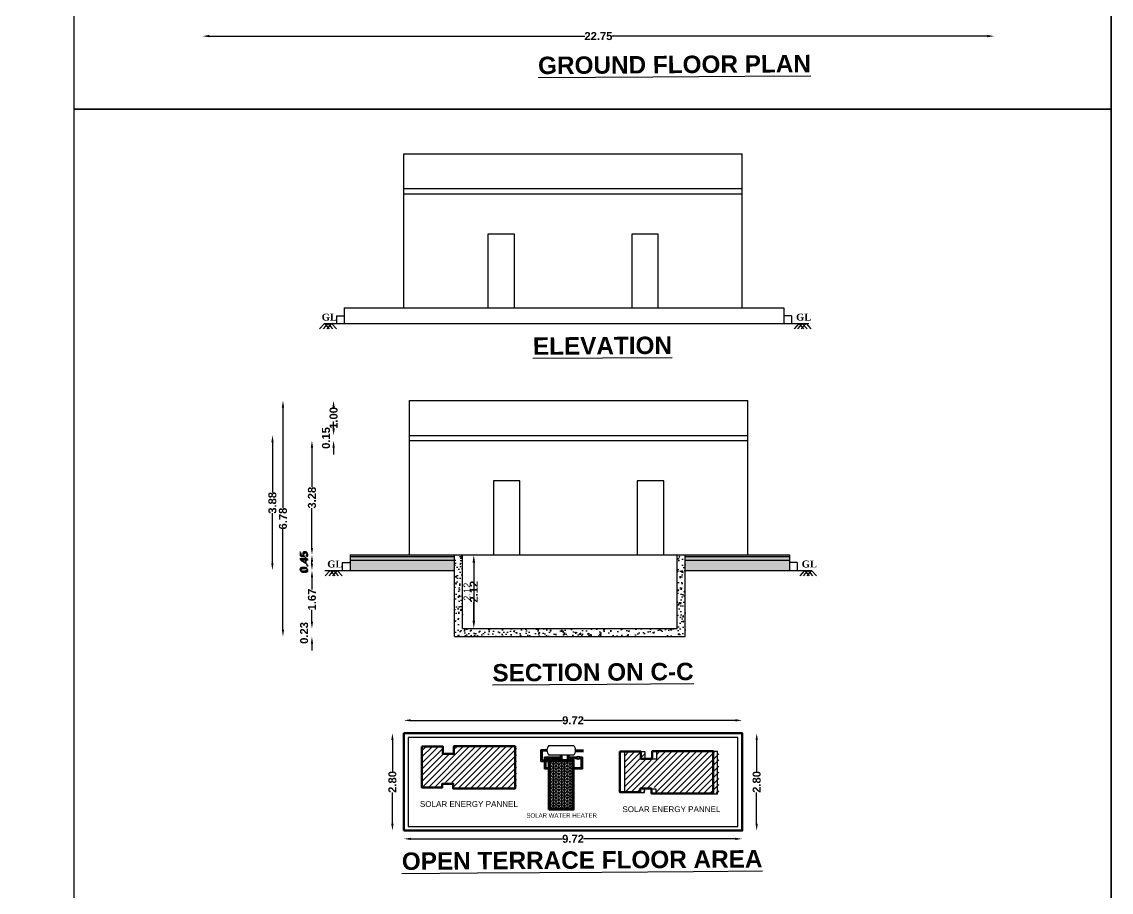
# Model space of a CAD drawing. Header units: metres. Extents: x 515 to 706, y -4 to 163.
# Drawn here: x 674.29 to 705.59, y 81.95 to 106.95 of the extents above; entities that cross this region are included whole.
import ezdxf

# ---------------------------------------------------------------- set-up
doc = ezdxf.new("R2010")
doc.units = ezdxf.units.M
doc.header["$MEASUREMENT"] = 0
for name, color, linetype, lineweight in [('BLK_2_FLR_1_ROOF_AREA', 7, 'Continuous', 30), ('BLK_2_HT_OF_BLDG', 4, 'Continuous', 30), ('BLK_2_PLINTH_HEIGHT', 4, 'Continuous', 30), ('SOLAR_WATER_HEATER', 1, 'Continuous', 13)]:
    doc.layers.add(name, color=color, linetype=linetype, lineweight=lineweight)
doc.layers.add('SOLAR_PANEL', color=3, linetype='Continuous')
doc.layers.add('SP_DEPTH', color=254, linetype='Continuous')
doc.styles.add('ARIAL', font='arialbd.ttf', dxfattribs={"height": 0.23})
doc.styles.add('style1', font='swisse.ttf', dxfattribs={"height": 1})
doc.styles.add('working', font='arialbd.ttf', dxfattribs={"height": 0.23})
doc.dimstyles.new('new model', dxfattribs={"dimtxt": 0.23, "dimasz": 0.2, "dimexe": 0.1, "dimexo": 0.1, "dimgap": 0, "dimtad": 0, "dimzin": 1, "dimdsep": 46, "dimtxsty": 'working', "dimcen": 0.09, "dimse1": 1, "dimse2": 1, "dimclrd": 256, "dimclrt": 256, "dimadec": 1, "dimazin": 0, "dimtfac": 1, "dimtofl": 0, "dimtmove": 0, "dimatfit": 3, "dimfxl": 0, "dimtolj": 1, "dimtzin": 0, "dimlwd": -1, "dimlwe": -1, "dimarcsym": 0})
doc.dimstyles.new('Standard$0', dxfattribs={"dimtxt": 0.2, "dimasz": 0.23, "dimexe": 0.1805, "dimexo": 0.0625, "dimgap": 0.0955, "dimtad": 1, "dimzin": 0, "dimdsep": 46, "dimtxsty": 'Standard', "dimcen": 0, "dimdle": 440, "dimse1": 1, "dimse2": 1, "dimclrd": 256, "dimclrt": 256, "dimadec": 0, "dimazin": 0, "dimtfac": 1, "dimtofl": 0, "dimtmove": 0, "dimatfit": 3, "dimfxl": 0, "dimtolj": 1, "dimarcsym": 0})

# ---------------------------------------------------------------- blocks, each defined once
blk = doc.blocks.new('*D159')
at = {"layer": 'BLK_2_HT_OF_BLDG'}
for p, q in [((681.493, 94.876), (681.492, 93.435)), ((681.49, 91.396), (681.491, 92.836))]:
    blk.add_line(p, q, dxfattribs=at)
at = {"layer": 'BLK_2_HT_OF_BLDG', "lineweight": 40}
for points in [[(681.46, 94.876), (681.527, 94.876), (681.493, 95.076)], [(681.457, 91.396), (681.523, 91.396), (681.49, 91.196)]]:
    blk.add_solid(points, dxfattribs=at)
at = {"layer": 'Defpoints', "color": 0, "lineweight": 40}
for p in [(681.493, 95.076), (683.249, 95.074), (683.245, 91.194)]:
    blk.add_point(p, dxfattribs=at)
at = {"layer": 'BLK_2_HT_OF_BLDG', "lineweight": 50, "insert": (681.492, 93.136), "char_height": 0.23, "attachment_point": 5, "rotation": 89.9459, "style": 'working'}
blk.add_mtext('\\A1;3.88', dxfattribs=at)
blk = doc.blocks.new('*D160')
at = {"layer": 'BLK_2_PLINTH_HEIGHT'}
blk.add_line((682.627, 91.394), (682.627, 91.444), dxfattribs=at)
at = {"layer": 'BLK_2_PLINTH_HEIGHT', "lineweight": 40}
for points in [[(682.594, 91.444), (682.66, 91.444), (682.627, 91.644)], [(682.594, 91.394), (682.66, 91.394), (682.627, 91.194)]]:
    blk.add_solid(points, dxfattribs=at)
at = {"layer": 'Defpoints', "color": 0, "lineweight": 40}
for p in [(682.627, 91.644), (682.764, 91.644), (682.764, 91.194)]:
    blk.add_point(p, dxfattribs=at)
at = {"layer": 'BLK_2_PLINTH_HEIGHT', "lineweight": 50, "insert": (682.388, 91.454), "char_height": 0.23, "attachment_point": 5, "rotation": 90, "style": 'working'}
blk.add_mtext('\\A1;0.45', dxfattribs=at)
blk = doc.blocks.new('*D35')
at = {"layer": 'Defpoints', "color": 0, "lineweight": 40}
for p in [(686.957, 91.644), (686.957, 89.524), (687.277, 89.524)]:
    blk.add_point(p, dxfattribs=at)
at = {"layer": 'SP_DEPTH', "lineweight": -2}
blk.add_line((687.277, 91.414), (687.277, 89.754), dxfattribs=at)
at = {"layer": 'SP_DEPTH', "lineweight": 40}
for points in [[(687.239, 91.414), (687.315, 91.414), (687.277, 91.644)], [(687.239, 89.754), (687.315, 89.754), (687.277, 89.524)]]:
    blk.add_solid(points, dxfattribs=at)
at = {"layer": 'SP_DEPTH', "lineweight": 30, "insert": (687.081, 90.584), "char_height": 0.2, "attachment_point": 5, "rotation": 90}
blk.add_mtext('\\A1;2.12', dxfattribs=at)
blk = doc.blocks.new('*D592')
for p, q in [((679.682, 106.542), (690.464, 106.542)), ((702.032, 106.542), (691.25, 106.542))]:
    blk.add_line(p, q)
at = {"lineweight": 40}
for points in [[(679.682, 106.576), (679.682, 106.509), (679.482, 106.542)], [(702.032, 106.576), (702.032, 106.509), (702.232, 106.542)]]:
    blk.add_solid(points, dxfattribs=at)
at = {"layer": 'Defpoints', "color": 0, "lineweight": 40}
for p in [(679.482, 108.82), (702.232, 108.82), (702.232, 106.542)]:
    blk.add_point(p, dxfattribs=at)
at = {"lineweight": 30, "insert": (690.857, 106.542), "char_height": 0.23, "attachment_point": 5, "style": 'working'}
blk.add_mtext('\\A1;22.75', dxfattribs=at)
blk = doc.blocks.new('*D874')
for p, q in [((687.277, 91.444), (687.277, 90.885)), ((687.277, 89.724), (687.277, 90.284))]:
    blk.add_line(p, q)
at = {"lineweight": 40}
for points in [[(687.244, 91.444), (687.31, 91.444), (687.277, 91.644)], [(687.244, 89.724), (687.31, 89.724), (687.277, 89.524)]]:
    blk.add_solid(points, dxfattribs=at)
at = {"layer": 'Defpoints', "color": 0, "lineweight": 40}
for p in [(686.957, 91.644), (687.277, 91.644), (686.957, 89.524)]:
    blk.add_point(p, dxfattribs=at)
at = {"lineweight": 30, "insert": (687.277, 90.584), "char_height": 0.23, "attachment_point": 5, "rotation": 90, "style": 'working'}
blk.add_mtext('\\A1;2.12', dxfattribs=at)
blk = doc.blocks.new('*D875')
for p, q in [((682.627, 89.724), (682.627, 89.924)), ((682.627, 89.094), (682.627, 88.894))]:
    blk.add_line(p, q)
at = {"lineweight": 40}
for points in [[(682.594, 89.724), (682.66, 89.724), (682.627, 89.524)], [(682.594, 89.094), (682.66, 89.094), (682.627, 89.294)]]:
    blk.add_solid(points, dxfattribs=at)
at = {"layer": 'Defpoints', "color": 0, "lineweight": 40}
for p in [(682.627, 89.524), (686.957, 89.524), (687.015, 89.294)]:
    blk.add_point(p, dxfattribs=at)
at = {"lineweight": 30, "insert": (682.402, 89.399), "char_height": 0.23, "attachment_point": 5, "rotation": 90, "style": 'working'}
blk.add_mtext('\\A1;0.23', dxfattribs=at)
blk = doc.blocks.new('*D876')
for p, q in [((682.627, 90.994), (682.627, 90.652)), ((682.627, 89.724), (682.627, 90.066))]:
    blk.add_line(p, q)
at = {"lineweight": 40}
for points in [[(682.594, 90.994), (682.66, 90.994), (682.627, 91.194)], [(682.594, 89.724), (682.66, 89.724), (682.627, 89.524)]]:
    blk.add_solid(points, dxfattribs=at)
at = {"layer": 'Defpoints', "color": 0, "lineweight": 40}
for p in [(682.627, 91.194), (683.727, 91.194), (686.957, 89.524)]:
    blk.add_point(p, dxfattribs=at)
at = {"lineweight": 30, "insert": (682.627, 90.359), "char_height": 0.23, "attachment_point": 5, "rotation": 90, "style": 'working'}
blk.add_mtext('\\A1;1.67', dxfattribs=at)
blk = doc.blocks.new('*D877')
blk.add_line((682.627, 91.394), (682.627, 91.444))
at = {"lineweight": 40}
for points in [[(682.594, 91.444), (682.66, 91.444), (682.627, 91.644)], [(682.594, 91.394), (682.66, 91.394), (682.627, 91.194)]]:
    blk.add_solid(points, dxfattribs=at)
at = {"layer": 'Defpoints', "color": 0, "lineweight": 40}
for p in [(682.627, 91.644), (683.727, 91.644), (683.727, 91.194)]:
    blk.add_point(p, dxfattribs=at)
at = {"lineweight": 30, "insert": (682.41, 91.419), "char_height": 0.23, "attachment_point": 5, "rotation": 90, "style": 'working'}
blk.add_mtext('\\A1;0.45', dxfattribs=at)
blk = doc.blocks.new('*D878')
for p, q in [((682.627, 94.724), (682.627, 93.584)), ((682.627, 91.844), (682.627, 92.985))]:
    blk.add_line(p, q)
at = {"lineweight": 40}
for points in [[(682.594, 94.724), (682.66, 94.724), (682.627, 94.924)], [(682.594, 91.844), (682.66, 91.844), (682.627, 91.644)]]:
    blk.add_solid(points, dxfattribs=at)
at = {"layer": 'Defpoints', "color": 0, "lineweight": 40}
for p in [(682.627, 94.924), (685.428, 94.924), (683.727, 91.644)]:
    blk.add_point(p, dxfattribs=at)
at = {"lineweight": 30, "insert": (682.627, 93.284), "char_height": 0.23, "attachment_point": 5, "rotation": 90, "style": 'working'}
blk.add_mtext('\\A1;3.28', dxfattribs=at)
blk = doc.blocks.new('*D879')
for p, q in [((683.249, 95.274), (683.249, 95.474)), ((683.249, 94.724), (683.249, 94.524))]:
    blk.add_line(p, q)
at = {"lineweight": 40}
for points in [[(683.215, 95.274), (683.282, 95.274), (683.249, 95.074)], [(683.215, 94.724), (683.282, 94.724), (683.249, 94.924)]]:
    blk.add_solid(points, dxfattribs=at)
at = {"layer": 'Defpoints', "color": 0, "lineweight": 40}
for p in [(683.249, 95.074), (685.428, 95.074), (685.428, 94.924)]:
    blk.add_point(p, dxfattribs=at)
at = {"lineweight": 30, "insert": (683.031, 94.999), "char_height": 0.23, "attachment_point": 5, "rotation": 90, "style": 'working'}
blk.add_mtext('\\A1;0.15', dxfattribs=at)
blk = doc.blocks.new('*D880')
for p, q in [((683.249, 95.874), (683.249, 95.866)), ((683.249, 95.274), (683.249, 95.282))]:
    blk.add_line(p, q)
at = {"lineweight": 40}
for points in [[(683.215, 95.874), (683.282, 95.874), (683.249, 96.074)], [(683.215, 95.274), (683.282, 95.274), (683.249, 95.074)]]:
    blk.add_solid(points, dxfattribs=at)
at = {"layer": 'Defpoints', "color": 0, "lineweight": 40}
for p in [(683.249, 96.074), (685.428, 96.074), (685.428, 95.074)]:
    blk.add_point(p, dxfattribs=at)
at = {"lineweight": 30, "insert": (683.249, 95.574), "char_height": 0.23, "attachment_point": 5, "rotation": 90, "style": 'working'}
blk.add_mtext('\\A1;1.00', dxfattribs=at)
blk = doc.blocks.new('*D881')
for p, q in [((681.794, 95.874), (681.794, 92.983)), ((681.794, 89.494), (681.794, 92.386))]:
    blk.add_line(p, q)
at = {"lineweight": 40}
for points in [[(681.761, 95.874), (681.828, 95.874), (681.794, 96.074)], [(681.761, 89.494), (681.828, 89.494), (681.794, 89.294)]]:
    blk.add_solid(points, dxfattribs=at)
at = {"layer": 'Defpoints', "color": 0, "lineweight": 40}
for p in [(681.794, 96.074), (686.727, 96.074), (686.727, 89.294)]:
    blk.add_point(p, dxfattribs=at)
at = {"lineweight": 30, "insert": (681.794, 92.684), "char_height": 0.23, "attachment_point": 5, "rotation": 90, "style": 'working'}
blk.add_mtext('\\A1;6.78', dxfattribs=at)
blk = doc.blocks.new('YU')
at = {"lineweight": 35}
h = blk.add_hatch(dxfattribs=at)
h.set_pattern_fill('HEX', color=153, scale=0.26082, angle=90, style=0)
h.set_pattern_definition([(360, (-115.534627, -63.65724), (0, 0.056469186), [0.0326025, -0.065205]), (120, (-115.534627, -63.65724), (-0.04890375, -0.028234593), [0.0326025, -0.065205]), (60, (-115.502024, -63.65724), (-0.04890375, 0.028234593), [0.0326025, -0.065205])])
h.paths.add_polyline_path([(0.043, 1.695), (0.826, 1.695), (0.826, 0.043), (0.043, 0.043)])
at = {"color": 225, "lineweight": 35}
for p, q in [((-0.286, 2.107), (-0.066, 2.107)), ((-0.286, 2.107), (-0.286, 1.695)), ((-0.24, 2.064), (-0.066, 2.064)), ((-0.24, 2.064), (-0.24, 1.739)), ((0.937, 2.087), (1.223, 2.087)), ((0.937, 2.043), (1.222, 2.043)), ((-0.286, 1.695), (0, 1.695)), ((-0.24, 1.739), (0, 1.739)), ((-0.151, 1.845), (0.411, 1.845)), ((-0.151, 1.845), (-0.151, 1.739)), ((-0.151, 1.695), (-0.151, 1.433)), ((-0.105, 1.801), (0.411, 1.801)), ((-0.105, 1.801), (-0.105, 1.739)), ((-0.105, 1.695), (-0.105, 1.476)), ((0.411, 1.739), (0.411, 1.913)), ((0.454, 1.739), (0.454, 1.913)), ((0.66, 1.739), (0.66, 1.913)), ((0.704, 1.739), (0.704, 1.913)), ((0.704, 1.845), (0.99, 1.845)), ((0.704, 1.801), (0.989, 1.801)), ((1.071, 1.845), (1.179, 1.845)), ((1.072, 1.801), (1.133, 1.801)), ((1.133, 1.801), (1.133, 1.739)), ((1.133, 1.801), (1.133, 1.476)), ((1.179, 1.845), (1.179, 1.739)), ((1.179, 1.801), (1.179, 1.433)), ((-0.151, 1.433), (0, 1.433)), ((-0.105, 1.476), (0, 1.476)), ((1.133, 1.476), (0.869, 1.476)), ((1.179, 1.433), (0.869, 1.433))]:
    blk.add_line(p, q, dxfattribs=at)
at = {"color": 200}
for p, q in [((0, 2.26), (0.869, 2.26)), ((0.869, 1.913), (0, 1.913))]:
    blk.add_line(p, q, dxfattribs=at)
at = {"color": 65, "lineweight": 35}
for p, q in [((0, 1.739), (0.869, 1.739)), ((0, 0), (0, 1.739)), ((0.043, 1.695), (0.826, 1.695)), ((0.043, 0.043), (0.043, 1.695)), ((0.826, 1.695), (0.826, 0.043)), ((0.869, 1.739), (0.869, 0)), ((0.869, 0), (0, 0)), ((0.826, 0.043), (0.043, 0.043))]:
    blk.add_line(p, q, dxfattribs=at)
at = {"color": 225, "lineweight": 35}
blk.add_circle((1.03, 1.822), 0.0463, dxfattribs=at)
at = {"color": 200}
for centre, start, end in [((0.191, 2.087), 137.7449, 222.2551), ((0.678, 2.087), 317.7449, 42.2551)]:
    blk.add_arc(centre, 0.259, start, end, dxfattribs=at)
blk = doc.blocks.new('*D882')
for p, q in [((685.467, 86.889), (689.827, 86.889)), ((694.787, 86.889), (690.426, 86.889))]:
    blk.add_line(p, q)
at = {"lineweight": 40}
for points in [[(685.467, 86.923), (685.467, 86.856), (685.267, 86.889)], [(694.787, 86.923), (694.787, 86.856), (694.987, 86.889)]]:
    blk.add_solid(points, dxfattribs=at)
at = {"layer": 'Defpoints', "color": 0, "lineweight": 40}
for p in [(694.987, 86.889), (685.267, 86.52), (694.987, 86.52)]:
    blk.add_point(p, dxfattribs=at)
at = {"lineweight": 30, "insert": (690.127, 86.889), "char_height": 0.23, "attachment_point": 5, "style": 'working'}
blk.add_mtext('\\A1;9.72', dxfattribs=at)
blk = doc.blocks.new('*D883')
for p, q in [((695.403, 86.32), (695.403, 85.421)), ((695.403, 83.92), (695.403, 84.82))]:
    blk.add_line(p, q)
at = {"lineweight": 40}
for points in [[(695.37, 86.32), (695.437, 86.32), (695.403, 86.52)], [(695.37, 83.92), (695.437, 83.92), (695.403, 83.72)]]:
    blk.add_solid(points, dxfattribs=at)
at = {"layer": 'Defpoints', "color": 0, "lineweight": 40}
for p in [(694.987, 86.52), (694.987, 83.72), (695.403, 83.72)]:
    blk.add_point(p, dxfattribs=at)
at = {"lineweight": 30, "insert": (695.403, 85.12), "char_height": 0.23, "attachment_point": 5, "rotation": 90, "style": 'working'}
blk.add_mtext('\\A1;2.80', dxfattribs=at)
blk = doc.blocks.new('*D884')
for p, q in [((685.467, 83.485), (689.827, 83.485)), ((694.787, 83.485), (690.426, 83.485))]:
    blk.add_line(p, q)
at = {"lineweight": 40}
for points in [[(685.467, 83.518), (685.467, 83.451), (685.267, 83.485)], [(694.787, 83.518), (694.787, 83.451), (694.987, 83.485)]]:
    blk.add_solid(points, dxfattribs=at)
at = {"layer": 'Defpoints', "color": 0, "lineweight": 40}
for p in [(685.267, 83.72), (694.987, 83.72), (685.267, 83.485)]:
    blk.add_point(p, dxfattribs=at)
at = {"lineweight": 30, "insert": (690.127, 83.485), "char_height": 0.23, "attachment_point": 5, "style": 'working'}
blk.add_mtext('\\A1;9.72', dxfattribs=at)
blk = doc.blocks.new('*D885')
for p, q in [((684.939, 86.32), (684.939, 85.421)), ((684.939, 83.92), (684.939, 84.82))]:
    blk.add_line(p, q)
at = {"lineweight": 40}
for points in [[(684.905, 86.32), (684.972, 86.32), (684.939, 86.52)], [(684.905, 83.92), (684.972, 83.92), (684.939, 83.72)]]:
    blk.add_solid(points, dxfattribs=at)
at = {"layer": 'Defpoints', "color": 0, "lineweight": 40}
for p in [(685.267, 86.52), (684.939, 83.72), (685.267, 83.72)]:
    blk.add_point(p, dxfattribs=at)
at = {"lineweight": 30, "insert": (684.939, 85.12), "char_height": 0.23, "attachment_point": 5, "rotation": 90, "style": 'working'}
blk.add_mtext('\\A1;2.80', dxfattribs=at)

msp = doc.modelspace()

# ---------------------------------------------------------------- hatches: boundary and pattern name
at = {"lineweight": 30}
h = msp.add_hatch(color=256, dxfattribs=at)
h.dxf.hatch_style = 1
h.paths.add_polyline_path([(693.34822, 91.6442), (693.34822, 91.5942), (696.34821, 91.5942), (696.34821, 91.6442)])
h.paths.add_polyline_path([(686.72668, 91.5942), (686.72668, 91.6442), (683.72668, 91.6442), (683.72668, 91.5942)])
h = msp.add_hatch(dxfattribs=at)
h.set_pattern_fill('AR-CONC', color=256, scale=0.05, style=0)
h.set_pattern_definition([(50, (229.62707, -273.95383), (0.35863009, -0.03137607), [0.0375, -0.4125]), (355, (229.62707, -273.95383), (-0.06937567, 0.37609607), [0.03, -0.33]), (100.451444, (229.65695, -273.95644), (0.28925442, 0.34472), [0.0318701, -0.35057106]), (46.1842, (229.62707, -273.85383), (0.53362067, -0.08275964), [0.05625, -0.61875]), (96.63564, (229.67154, -273.86073), (0.46733097, 0.4870593), [0.04780517, -0.5258569]), (351.18416, (229.62707, -273.85383), (0.46733097, 0.4870593), [0.045, -0.495]), (21, (229.67707, -273.87883), (0.29845353, -0.20130945), [0.0375, -0.4125]), (326, (229.67707, -273.87883), (0.12165767, 0.36257502), [0.03, -0.33]), (71.451445, (229.70194, -273.8956), (0.42011119, 0.16126558), [0.0318701, -0.35057106]), (37.5, (229.62707, -273.95383), (0.006079928, 0.166446927), [0, -0.326, 0, -0.335, 0, -0.33125]), (7.5, (229.62707, -273.95383), (0.13153477, 0.197205856), [0, -0.191, 0, -0.3185, 0, -0.12625]), (327.5, (229.51557, -273.95383), (0.266911218, -0.011277436), [0, -0.125, 0, -0.39, 0, -0.5175]), (317.5, (229.46557, -273.95383), (0.291593085, 0.05005249), [0, -0.1625, 0, -0.259, 0, -0.3675])])
h.paths.add_polyline_path([(696.34821, 91.5942), (693.34822, 91.5942), (693.34822, 91.4942), (696.34821, 91.4942)])
h.paths.add_polyline_path([(686.72668, 91.4942), (686.72668, 91.5942), (683.72668, 91.5942), (683.72668, 91.4942)])
h = msp.add_hatch(dxfattribs=at)
h.set_pattern_fill('AR-SAND', color=256, scale=0.1)
h.set_pattern_definition([(37.5, (480.24782, -226.96296), (-0.006299336, 0.19268238), [0, -0.152, 0, -0.17, 0, -0.1625]), (7.5, (480.24782, -226.96296), (0.17697767, 0.2822146), [0, -0.082, 0, -0.137, 0, -0.0525]), (327.5, (480.12482, -226.96296), (0.311414186, 0.000565905), [0, -0.05, 0, -0.18, 0, -0.235]), (317.5, (480.12482, -226.96296), (0.30061266, 0.08776756), [0, -0.025, 0, -0.118, 0, -0.135])])
h.paths.add_polyline_path([(696.34821, 91.1942), (696.34821, 91.4942), (693.34822, 91.4942), (693.34822, 91.1942)])
h.paths.add_polyline_path([(686.72668, 91.1942), (686.72668, 91.4942), (683.72668, 91.4942), (683.72668, 91.1942)])
h = msp.add_hatch(dxfattribs=at)
h.set_pattern_fill('AR-CONC', color=256, scale=0.05, style=0)
h.set_pattern_definition([(50, (229.00553, -273.95383), (0.35863009, -0.03137607), [0.0375, -0.4125]), (355, (229.00553, -273.95383), (-0.06937567, 0.37609607), [0.03, -0.33]), (100.451444, (229.03542, -273.95644), (0.28925442, 0.34472), [0.0318701, -0.35057106]), (46.1842, (229.00553, -273.85383), (0.53362067, -0.08275964), [0.05625, -0.61875]), (96.63564, (229.05, -273.86073), (0.46733097, 0.4870593), [0.04780517, -0.5258569]), (351.18416, (229.00553, -273.85383), (0.46733097, 0.4870593), [0.045, -0.495]), (21, (229.05553, -273.87883), (0.29845353, -0.20130945), [0.0375, -0.4125]), (326, (229.05553, -273.87883), (0.12165767, 0.36257502), [0.03, -0.33]), (71.451445, (229.0804, -273.8956), (0.42011119, 0.16126558), [0.0318701, -0.35057106]), (37.5, (229.00553, -273.95383), (0.006079928, 0.166446927), [0, -0.326, 0, -0.335, 0, -0.33125]), (7.5, (229.00553, -273.95383), (0.13153477, 0.197205856), [0, -0.191, 0, -0.3185, 0, -0.12625]), (327.5, (228.89403, -273.95383), (0.266911218, -0.011277436), [0, -0.125, 0, -0.39, 0, -0.5175]), (317.5, (228.84403, -273.95383), (0.291593085, 0.05005249), [0, -0.1625, 0, -0.259, 0, -0.3675])])
h.paths.add_polyline_path([(686.72668, 89.2942), (693.34822, 89.2942), (693.34822, 91.6442), (693.11822, 91.6442), (693.11822, 89.5242), (686.95668, 89.5242), (686.95668, 91.6442), (686.72668, 91.6442)])
h = msp.add_hatch(dxfattribs=at)
h.set_pattern_fill('ANSI31', color=256)
h.set_pattern_definition([(45, (-166.7897, 32.82373), (-0.088388348, 0.088388348), [])])
h.paths.add_polyline_path([(686.38303, 85.10562), (686.70538, 85.10558), (686.70536, 84.94365), (688.49901, 84.94345), (688.49914, 86.13921), (686.7055, 86.13941), (686.70547, 85.89919), (686.38312, 85.89923), (686.38315, 86.13945), (685.78527, 86.13952), (685.78513, 84.94376), (686.38302, 84.94369)])
h = msp.add_hatch(dxfattribs=at)
h.set_pattern_fill('ANSI31', color=256)
h.set_pattern_definition([(45, (-166.7897, 32.82373), (-0.088388348, 0.088388348), [])])
h.paths.add_polyline_path([(686.38303, 85.10562), (686.70538, 85.10558), (686.70536, 84.94365), (688.49901, 84.94345), (688.49914, 86.13921), (686.7055, 86.13941), (686.70547, 85.89919), (686.38312, 85.89923), (686.38315, 86.13945), (685.78527, 86.13952), (685.78513, 84.94376), (686.38302, 84.94369)])
h = msp.add_hatch(dxfattribs=at)
h.set_pattern_fill('ANSI31', color=256)
h.set_pattern_definition([(45, (-160.97307, 32.67399), (-0.088388348, 0.088388348), [])])
h.paths.add_polyline_path([(692.19967, 84.95587), (692.52202, 84.95584), (692.522, 84.79391), (694.31564, 84.79371), (694.31578, 85.98947), (692.52214, 85.98967), (692.52211, 85.74945), (692.19976, 85.74949), (692.19979, 85.98971), (691.60191, 85.98977), (691.60177, 84.79401), (692.19965, 84.79394)])
h = msp.add_hatch(dxfattribs=at)
h.set_pattern_fill('ANSI31', color=256)
h.set_pattern_definition([(45, (-160.97307, 32.67399), (-0.088388348, 0.088388348), [])])
h.paths.add_polyline_path([(692.19967, 84.95587), (692.52202, 84.95584), (692.522, 84.79391), (694.31564, 84.79371), (694.31578, 85.98947), (692.52214, 85.98967), (692.52211, 85.74945), (692.19976, 85.74949), (692.19979, 85.98971), (691.60191, 85.98977), (691.60177, 84.79401), (692.19965, 84.79394)])

# ---------------------------------------------------------------- linework, layer by layer
msp.add_line((705.58866, -3.80445), (705.58866, 150.74728))
for p, q in [((685.26668, 103.16516), (694.98668, 103.16516)), ((685.26668, 98.73516), (685.26668, 103.16516)), ((694.98668, 98.73516), (694.98668, 103.16516)), ((685.26668, 102.16516), (694.98668, 102.16516)), ((685.26668, 102.01516), (694.98668, 102.01516)), ((683.55205, 98.73516), (696.18668, 98.73516)), ((683.55205, 98.73516), (683.55205, 98.28516)), ((696.18668, 98.73516), (696.18668, 98.28516)), ((682.98553, 98.28516), (682.84833, 98.13293)), ((683.08333, 98.28516), (682.94614, 98.13293)), ((682.98553, 98.28516), (696.89893, 98.28516)), ((682.98553, 98.28516), (683.12273, 98.13293)), ((683.192, 98.28516), (683.05481, 98.13293)), ((683.08333, 98.28516), (683.22053, 98.13293)), ((683.192, 98.28516), (683.3292, 98.13293)), ((683.33205, 98.51002), (683.55205, 98.51002)), ((683.33205, 98.51002), (683.33205, 98.28516)), ((696.40668, 98.51002), (696.18668, 98.51002)), ((696.40668, 98.51002), (696.40668, 98.28516)), ((696.61483, 98.28516), (696.47764, 98.13293)), ((696.71264, 98.28516), (696.57544, 98.13293)), ((696.61483, 98.28516), (696.75203, 98.13293)), ((696.82131, 98.28516), (696.68411, 98.13293)), ((696.71264, 98.28516), (696.84983, 98.13293)), ((696.82131, 98.28516), (696.9585, 98.13293)), ((685.42821, 96.0742), (695.14821, 96.0742)), ((685.42821, 91.6442), (685.42821, 96.0742)), ((695.14821, 91.6442), (695.14821, 96.0742)), ((685.42821, 95.0742), (695.14821, 95.0742)), ((685.42821, 94.9242), (695.14821, 94.9242)), ((683.49359, 91.41906), (683.72668, 91.41906)), ((683.49359, 91.41906), (683.49359, 91.1942)), ((683.72668, 91.6442), (696.34821, 91.6442)), ((683.72668, 91.6442), (683.72668, 91.1942)), ((683.72668, 91.5942), (686.72668, 91.5942)), ((683.72668, 91.4942), (686.72668, 91.4942)), ((686.72668, 89.2942), (686.72668, 91.6442)), ((686.95668, 89.5242), (686.95668, 91.6442)), ((693.11822, 89.5242), (693.11822, 91.6442)), ((693.34822, 89.2942), (693.34822, 91.6442)), ((693.34822, 91.5942), (696.34821, 91.5942)), ((693.34822, 91.4942), (696.34821, 91.4942)), ((696.34821, 91.6442), (696.34821, 91.1942)), ((696.56822, 91.41906), (696.34822, 91.41906)), ((696.56822, 91.41906), (696.56822, 91.1942)), ((683.00083, 91.1942), (686.72668, 91.1942)), ((683.14707, 91.1942), (683.00987, 91.04196)), ((683.24487, 91.1942), (683.10767, 91.04196)), ((683.14707, 91.1942), (683.28426, 91.04196)), ((683.35354, 91.1942), (683.21634, 91.04196)), ((683.24487, 91.1942), (683.38207, 91.04196)), ((683.35354, 91.1942), (683.49074, 91.04196)), ((693.34822, 91.1942), (696.98285, 91.1942)), ((696.77637, 91.1942), (696.63918, 91.04196)), ((696.87417, 91.1942), (696.73698, 91.04196)), ((696.77637, 91.1942), (696.91357, 91.04196)), ((696.98285, 91.1942), (696.84565, 91.04196)), ((696.87417, 91.1942), (697.01137, 91.04196)), ((696.98285, 91.1942), (697.12004, 91.04196)), ((686.95668, 89.5242), (693.11822, 89.5242)), ((686.72668, 89.2942), (693.34822, 89.2942))]:
    msp.add_line(p, q, dxfattribs=at)
for points in [[(515.25728, -3.67879), (705.58866, -3.67879), (705.58866, 150.74728), (515.25728, 150.74728)], [(642.61905, 71.40396), (675.79196, 71.40396), (675.79196, 150.74728), (642.61905, 150.74728)], [(705.58866, 104.44594), (675.79196, 104.44594), (675.79196, 150.74728), (705.58866, 150.74728)], [(675.79196, 104.44594), (705.58866, 104.44594), (705.58866, 48.6697), (675.79196, 48.6697)], [(687.68136, 98.73516), (688.44136, 98.73516), (688.44136, 100.85516), (687.68136, 100.85516)], [(691.812, 98.73516), (692.572, 98.73516), (692.572, 100.85516), (691.812, 100.85516)], [(687.84289, 91.6442), (688.60289, 91.6442), (688.60289, 93.7642), (687.84289, 93.7642)], [(691.97353, 91.6442), (692.73353, 91.6442), (692.73353, 93.7642), (691.97353, 93.7642)], [(685.26668, 83.72045), (694.98668, 83.72045), (694.98668, 86.52045), (685.26668, 86.52045)], [(685.38668, 83.84045), (694.86668, 83.84045), (694.86668, 86.40045), (685.38668, 86.40045)], [(685.78526, 86.13903), (685.78526, 84.96202), (686.36835, 84.96202), (686.36835, 85.06937), (686.68675, 85.06937), (686.68675, 84.93135), (688.46287, 84.93135), (688.46287, 86.14287), (686.70593, 86.14287), (686.70593, 85.92433), (686.38369, 85.92433), (686.38369, 86.13903)], [(691.6019, 85.98929), (691.6019, 84.81227), (692.18498, 84.81227), (692.18498, 84.91962), (692.50338, 84.91962), (692.50338, 84.7816), (694.2795, 84.7816), (694.2795, 85.99312), (692.52256, 85.99312), (692.52256, 85.77459), (692.20033, 85.77459), (692.20033, 85.98929)]]:
    msp.add_lwpolyline(points, close=True, dxfattribs=at)
at = {"layer": 'BLK_2_FLR_1_ROOF_AREA', "color": 54, "lineweight": 53}
msp.add_lwpolyline([(685.26668, 83.72045), (694.98668, 83.72045), (694.98668, 86.52045), (685.26668, 86.52045)], close=True, dxfattribs=at)
at = {"layer": 'SOLAR_PANEL', "color": 3, "lineweight": 53}
for points in [[(685.78526, 86.13903), (685.78526, 84.96202), (686.36835, 84.96202), (686.36835, 85.06937), (686.68675, 85.06937), (686.68675, 84.93135), (688.46287, 84.93135), (688.46287, 86.14287), (686.70593, 86.14287), (686.70593, 85.92433), (686.38369, 85.92433), (686.38369, 86.13903)], [(691.47603, 85.99897), (691.47603, 84.82195), (692.05911, 84.82195), (692.05911, 84.92931), (692.37751, 84.92931), (692.37751, 84.79128), (694.15363, 84.79128), (694.15363, 86.00281), (692.39669, 86.00281), (692.39669, 85.78427), (692.07446, 85.78427), (692.07446, 85.99897)]]:
    msp.add_lwpolyline(points, close=True, dxfattribs=at)
at = {"layer": 'SOLAR_WATER_HEATER', "color": 1, "lineweight": 50}
msp.add_lwpolyline([(689.43467, 84.32533), (690.1441, 84.32533), (690.1441, 85.74419), (689.43467, 85.74419)], close=True, dxfattribs=at)

# ---------------------------------------------------------------- block references
at = {"lineweight": 30, "xscale": 0.816, "yscale": 0.816, "zscale": 0.816}
msp.add_blockref('YU', (689.43467, 84.32533), dxfattribs=at)

# ---------------------------------------------------------------- texts
at = {"linetype": 'Continuous', "lineweight": 30, "ltscale": 5, "style": 'style1'}
for p in [(685.72896, 84.40313), (691.5456, 84.25338)]:
    msp.add_text('SOLAR ENERGY PANNEL', height=0.1656, dxfattribs=at).set_placement(p)
at = {"lineweight": 30, "ltscale": 5, "style": 'style1'}
msp.add_text('SOLAR WATER HEATER', height=0.124848, dxfattribs=at).set_placement((688.78845, 84.09378))
at = {"lineweight": 30, "char_height": 0.5, "attachment_point": 1, "rotation": 0.4, "style": 'ARIAL'}
for s, insert in [('{\\W6.08519;\\L  \\W1;GROUND FLOOR PLAN }', (686.7598, 105.93402)), ('{\\W7.3705;\\L   \\W1;ELEVATION }', (684.68156, 97.85781)), ('{\\W8.69767;\\L  \\W1;SECTION ON C-C}', (684.43436, 88.48118)), ('{\\LOPEN TERRACE FLOOR AREA }', (685.20694, 83.09264))]:
    msp.add_mtext_dynamic_manual_height_columns(s, width=12.4726769, gutter_width=1.5, heights=[0], dxfattribs=dict(at, insert=insert))
at = {"lineweight": 30, "char_height": 0.2, "attachment_point": 5}
for insert in [(683.1237, 98.46902), (696.75301, 98.46902), (683.28524, 91.37806), (696.91454, 91.37806)]:
    msp.add_mtext('\\A1;{\\fTimes New Roman Baltic|b1|i0|c0|p18;GL}', dxfattribs=dict(at, insert=insert))

# ---------------------------------------------------------------- dimensions: what is measured, and where the dimension line sits
at = {"lineweight": 30}
for p1, p2, distance, picture, middle in [((679.48193, 108.81982), (702.23193, 108.81982), -2.27743, '*D592', (690.85693, 106.54239)), ((685.26668, 86.52045), (694.98668, 86.52045), 0.36899, '*D882', (690.12668, 86.88944)), ((685.26668, 86.52045), (685.26668, 83.72045), -0.328, '*D885', (684.93868, 85.12045)), ((694.98668, 86.52045), (694.98668, 83.72045), 0.41665, '*D883', (695.40333, 85.12045)), ((694.98668, 83.72045), (685.26668, 83.72045), 0.23572, '*D884', (690.12668, 83.48473))]:
    dim = msp.add_aligned_dim(p1=p1, p2=p2, distance=distance, dimstyle='new model', override={"dimpost": '\\X'}, dxfattribs=at)
    dim.commit()
    dim.dimension.update_dxf_attribs({"geometry": picture, "text_midpoint": middle})
for base, p1, p2, override, picture, middle in [((681.79425, 96.0742), (686.72668, 89.2942), (686.72668, 96.0742), {"dimpost": '\\X'}, '*D881', (681.79425, 92.6842)), ((683.24853, 96.0742), (685.42821, 95.0742), (685.42821, 96.0742), {"dimpost": '\\X', "dimtmove": 2}, '*D880', (683.24853, 95.5742)), ((683.24853, 95.0742), (685.42821, 94.9242), (685.42821, 95.0742), {"dimpost": '\\X', "dimtmove": 2}, '*D879', (683.0311, 94.9992)), ((682.62699, 94.9242), (683.72668, 91.6442), (685.42821, 94.9242), {"dimpost": '\\X', "dimtmove": 2}, '*D878', (682.62699, 93.2842)), ((682.62699, 91.6442), (683.72668, 91.1942), (683.72668, 91.6442), {"dimpost": '\\X', "dimtmove": 2}, '*D877', (682.40956, 91.4192)), ((687.27686, 91.6442), (686.95668, 89.5242), (686.95668, 91.6442), {"dimpost": '\\X'}, '*D874', (687.27686, 90.5842)), ((682.62699, 91.1942), (686.95668, 89.5242), (683.72668, 91.1942), {"dimpost": '\\X', "dimtmove": 2}, '*D876', (682.62699, 90.3592))]:
    dim = msp.add_linear_dim(base=base, p1=p1, p2=p2, angle=90, dimstyle='new model', override=override, dxfattribs=at)
    dim.commit()
    dim.dimension.update_dxf_attribs({"geometry": picture, "text_midpoint": middle})
dim = msp.add_linear_dim(base=(682.62699, 89.5242), p1=(687.01483, 89.2942), p2=(686.95668, 89.5242), angle=90, dimstyle='new model', override={"dimpost": '\\X', "dimtmove": 2}, dxfattribs=at)
dim.commit()
dim.dimension.update_dxf_attribs({"geometry": '*D875', "text_midpoint": (682.40175, 89.39904), "dimtype": 160})
at = {"layer": 'BLK_2_HT_OF_BLDG', "color": 5, "lineweight": 50}
dim = msp.add_aligned_dim(p1=(683.24487, 91.1942), p2=(683.24853, 95.0742), distance=1.75507, dimstyle='new model', override={"dimpost": '\\X'}, dxfattribs=at)
dim.commit()
dim.dimension.update_dxf_attribs({"geometry": '*D159', "text_midpoint": (681.49163, 93.13586)})
at = {"layer": 'BLK_2_PLINTH_HEIGHT', "color": 7, "lineweight": 50}
dim = msp.add_linear_dim(base=(682.62699, 91.6442), p1=(682.76418, 91.1942), p2=(682.76418, 91.6442), angle=90, dimstyle='new model', override={"dimpost": '\\X', "dimtmove": 2}, dxfattribs=at)
dim.commit()
dim.dimension.update_dxf_attribs({"geometry": '*D160', "text_midpoint": (682.38842, 91.45352), "dimtype": 161})
at = {"layer": 'SP_DEPTH', "lineweight": 30}
dim = msp.add_aligned_dim(p1=(686.95668, 91.6442), p2=(686.95668, 89.5242), distance=0.32018, dimstyle='Standard$0', dxfattribs=at)
dim.commit()
dim.dimension.update_dxf_attribs({"geometry": '*D35', "text_midpoint": (687.08136, 90.5842)})

doc.saveas('drawing.dxf')
